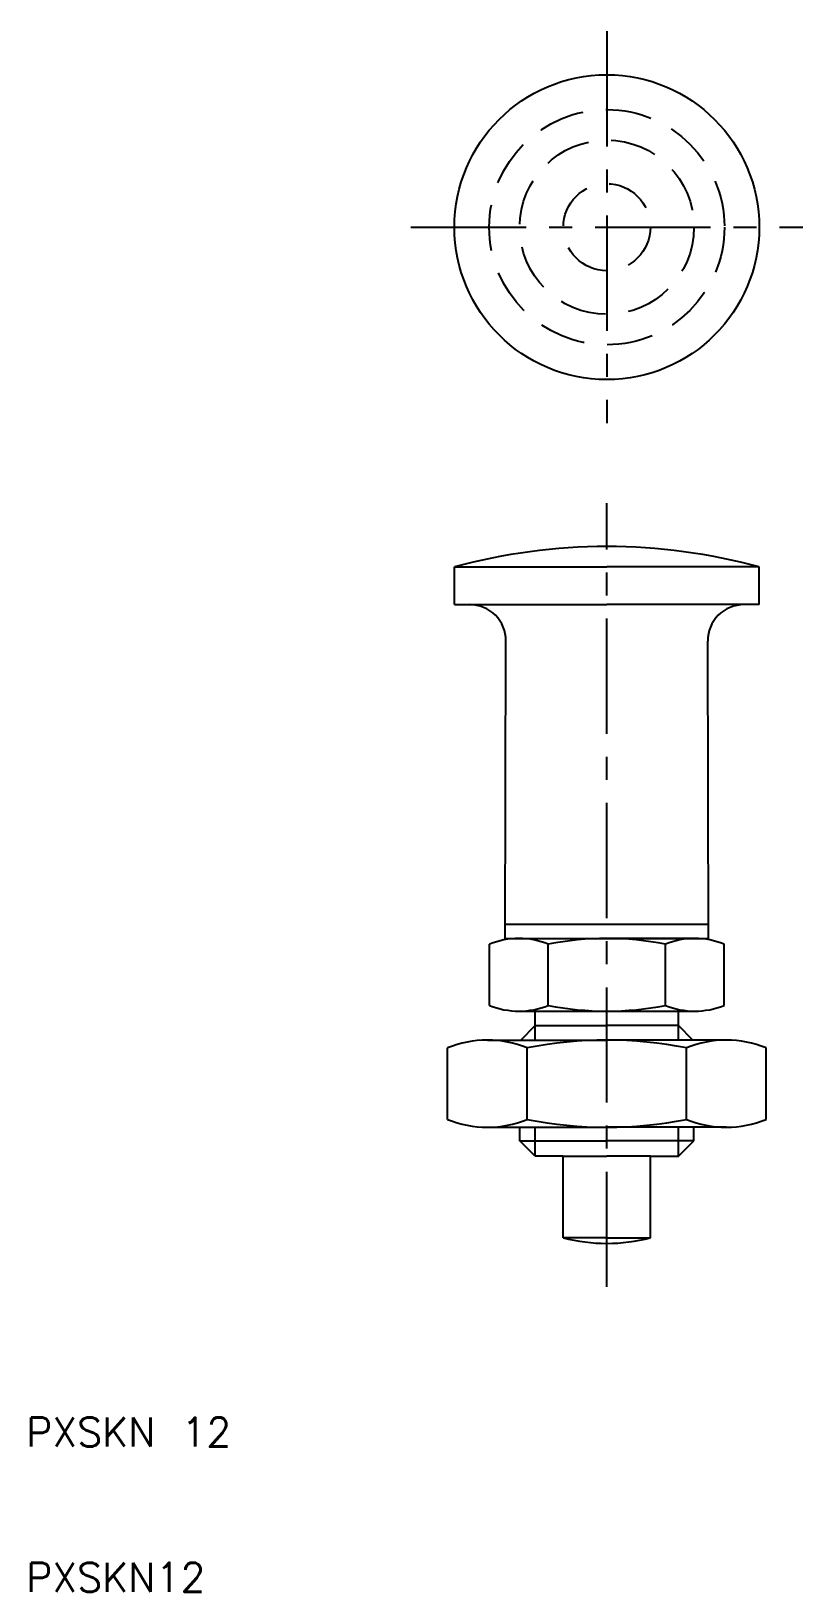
# Model space of a CAD drawing. Extents: x 10 to 64, y 10 to 118.
import ezdxf

# ---------------------------------------------------------------- set-up
doc = ezdxf.new("R2010")
doc.units = 0
doc.header["$LTSCALE"] = 0.25
doc.linetypes.add('CENTER', pattern=[50.8, 31.75, -6.35, 6.35, -6.35])
doc.linetypes.add('DASHED', pattern=[19.05, 12.7, -6.35])
doc.layers.get('0').update_dxf_attribs({"linetype": 'CONTINUOUS'})
doc.layers.add('CENTER', color=1, linetype='CENTER')
doc.styles.get("Standard").update_dxf_attribs({"font": 'txt.shx', "bigfont": 'extfont.shx'})

msp = doc.modelspace()

# ---------------------------------------------------------------- linework, layer by layer
for p, q in [((39.5, 80.6), (50, 80.6)), ((39.5, 78), (39.5, 80.6)), ((60.5, 80.6), (50, 80.6)), ((60.5, 78), (60.5, 80.6)), ((39.5, 78), (40.55, 78)), ((40.55, 78), (50, 78)), ((59.45, 78), (50, 78)), ((60.5, 78), (59.45, 78)), ((43, 55), (43.05, 75.49)), ((57, 55), (56.95, 75.49)), ((43, 56), (57, 56)), ((43, 55), (57, 55)), ((43.94, 55), (50, 55)), ((56.06, 55), (50, 55)), ((41.92, 50.39), (41.92, 54.61)), ((45.96, 50.39), (45.96, 54.61)), ((54.04, 50.39), (54.04, 54.61)), ((58.08, 50.39), (58.08, 54.61)), ((43.94, 50), (50, 50)), ((45.07, 50), (54.93, 50)), ((45.07, 49), (45.07, 50)), ((50, 50), (56.06, 50)), ((54.93, 49), (54.93, 50)), ((44.07, 48), (45.07, 49)), ((45.07, 49), (50, 49)), ((54.93, 49), (50, 49)), ((55.93, 48), (54.93, 49)), ((39.03, 42.53), (39.03, 47.47)), ((41.77, 48), (50, 48)), ((44.52, 42.53), (44.52, 47.47)), ((58.23, 48), (50, 48)), ((55.48, 42.53), (55.48, 47.47)), ((60.97, 42.53), (60.97, 47.47)), ((41.77, 42), (50, 42)), ((44, 41.07), (44, 42)), ((58.23, 42), (50, 42)), ((56, 41.07), (56, 42)), ((44, 41.07), (50, 41.07)), ((45.07, 40), (44, 41.07)), ((56, 41.07), (50, 41.07)), ((54.93, 40), (56, 41.07)), ((47, 40), (45.07, 40)), ((47, 34.38), (47, 40)), ((47, 40), (50, 40)), ((53, 40), (50, 40)), ((53, 40), (54.93, 40)), ((53, 34.38), (53, 40)), ((50, 34.38), (47, 34.38)), ((50, 34.38), (53, 34.38))]:
    msp.add_line(p, q)
at = {"color": 3}
for p, q in [((45.07, 48), (45.07, 49)), ((54.93, 48), (54.93, 49)), ((45.07, 40), (45.07, 42)), ((54.93, 40), (54.93, 42))]:
    msp.add_line(p, q, dxfattribs=at)
msp.add_circle((50, 104), 10.5)
at = {"color": 3, "linetype": 'DASHED'}
for radius in [8.1, 6, 3]:
    msp.add_circle((50, 104), radius, dxfattribs=at)
for centre, radius, start, end in [((50, 41.93), 40.07, 90, 105.1893), ((50, 41.93), 40.07, 74.8107, 90), ((40.55, 75.5), 2.5, 359.8602, 90), ((59.45, 75.5), 2.5, 90, 180.1398), ((43.94, 49.6), 5.4, 68.0126, 111.9874), ((50, 34), 21, 78.9042, 101.0958), ((56.06, 49.6), 5.4, 68.0126, 111.9874), ((43.94, 55.4), 5.4, 248.0126, 291.9874), ((50, 71), 21, 258.9042, 281.0958), ((56.06, 55.4), 5.4, 248.0126, 291.9874), ((41.77, 40.68), 7.32, 90, 111.9874), ((41.77, 40.68), 7.32, 68.0126, 90), ((50, 19.5), 28.5, 78.9042, 101.0958), ((58.23, 40.68), 7.32, 90, 111.9874), ((58.23, 40.68), 7.32, 68.0126, 90), ((41.77, 49.32), 7.32, 248.0126, 270), ((41.77, 49.32), 7.32, 270, 291.9874), ((50, 70.5), 28.5, 258.9042, 281.0958), ((58.23, 49.32), 7.32, 248.0126, 270), ((58.23, 49.32), 7.32, 270, 291.9874), ((50, 46), 12, 255.5225, 270), ((50, 46), 12, 270, 284.4775)]:
    msp.add_arc(centre, radius, start, end)
at = {"layer": 'CENTER', "color": 1, "linetype": 'CENTER'}
for p, q in [((50, 117.5), (50, 90.5)), ((36.5, 104), (63.5, 104)), ((50, 31), (50, 85))]:
    msp.add_line(p, q, dxfattribs=at)

# ---------------------------------------------------------------- texts
for s, p in [('PXSKN 12', (10, 20)), ('PXSKN12', (10, 10))]:
    msp.add_text(s, height=2).set_placement(p)

doc.saveas('drawing.dxf')
